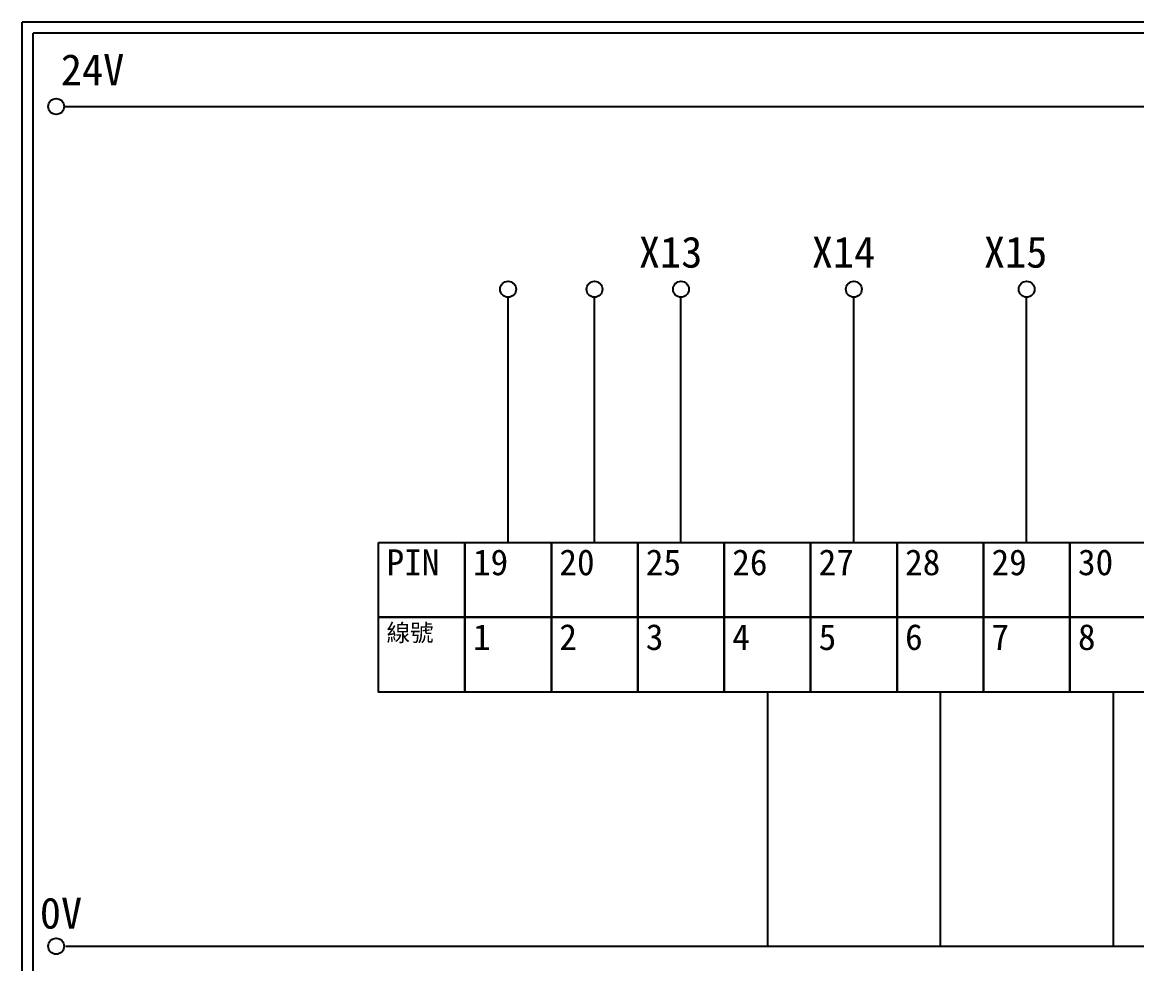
# Model space of a CAD drawing. Extents: x 627 to 914, y 3 to 207.
# Drawn here: x 627.2 to 756.3, y 97.9 to 207 of the extents above; entities that cross this region are included whole.
import ezdxf

# ---------------------------------------------------------------- set-up
doc = ezdxf.new("R2010")
doc.units = 0
doc.layers.get('0').update_dxf_attribs({"linetype": 'CONTINUOUS'})
doc.layers.add('圖框層', color=7, linetype='CONTINUOUS')
doc.layers.add('標尺寸層', color=3, linetype='CONTINUOUS')
doc.styles.add('STSL', font='kaiu.ttf')

msp = doc.modelspace()

# ---------------------------------------------------------------- linework, layer by layer
for p, q in [((683.46, 146.73), (683.46, 175.13)), ((693.47, 146.73), (693.47, 175.13)), ((703.48, 146.73), (703.48, 175.13)), ((723.5, 146.73), (723.5, 175.13)), ((743.52, 146.73), (743.52, 175.13))]:
    msp.add_line(p, q)
for points in [[(668.45, 146.73), (678.46, 146.73), (678.46, 138.07), (668.45, 138.07)], [(678.46, 146.73), (688.47, 146.73), (688.47, 138.07), (678.46, 138.07)], [(688.47, 146.73), (698.48, 146.73), (698.48, 138.07), (688.47, 138.07)], [(698.48, 146.73), (708.49, 146.73), (708.49, 138.07), (698.48, 138.07)], [(708.49, 146.73), (718.5, 146.73), (718.5, 138.07), (708.49, 138.07)], [(718.5, 146.73), (728.51, 146.73), (728.51, 138.07), (718.5, 138.07)], [(728.51, 146.73), (738.52, 146.73), (738.52, 138.07), (728.51, 138.07)], [(738.52, 146.73), (748.53, 146.73), (748.53, 138.07), (738.52, 138.07)], [(748.53, 146.73), (758.54, 146.73), (758.54, 138.07), (748.53, 138.07)], [(668.45, 138.07), (678.46, 138.07), (678.46, 129.4), (668.45, 129.4)], [(678.46, 138.07), (688.47, 138.07), (688.47, 129.4), (678.46, 129.4)], [(688.47, 138.07), (698.48, 138.07), (698.48, 129.4), (688.47, 129.4)], [(698.48, 138.07), (708.49, 138.07), (708.49, 129.4), (698.48, 129.4)], [(708.49, 138.07), (718.5, 138.07), (718.5, 129.4), (708.49, 129.4)], [(718.5, 138.07), (728.51, 138.07), (728.51, 129.4), (718.5, 129.4)], [(728.51, 138.07), (738.52, 138.07), (738.52, 129.4), (728.51, 129.4)], [(738.52, 138.07), (748.53, 138.07), (748.53, 129.4), (738.52, 129.4)], [(748.53, 138.07), (758.54, 138.07), (758.54, 129.4), (748.53, 129.4)]]:
    msp.add_lwpolyline(points, close=True)
at = {"layer": '圖框層', "color": 7}
for p, q in [((914.2, 206.97), (627.2, 206.97)), ((627.2, 3), (627.2, 206.97)), ((912.95, 205.72), (628.45, 205.72)), ((628.45, 4.25), (628.45, 205.72))]:
    msp.add_line(p, q, dxfattribs=at)
at = {"layer": '標尺寸層', "color": 7}
for p, q in [((632.04, 197.22), (909.63, 197.22)), ((632.25, 99.96), (910.12, 99.96))]:
    msp.add_line(p, q, dxfattribs=at)
at = {"layer": '標尺寸層'}
for p, q in [((713.49, 129.4), (713.49, 99.96)), ((733.51, 129.4), (733.51, 99.96)), ((753.53, 129.4), (753.53, 99.96))]:
    msp.add_line(p, q, dxfattribs=at)
at = {"layer": '標尺寸層', "color": 7}
for centre in [(631.12, 197.22), (683.46, 176.05), (693.47, 176.05), (703.48, 176.05), (723.5, 176.05), (743.52, 176.05), (631.12, 99.96)]:
    msp.add_circle(centre, 0.92, dxfattribs=at)

# ---------------------------------------------------------------- texts
at = {"width": 8.2913, "attachment_point": 1}
for s, insert, char_height in [('PIN', (669.38, 145.93), 3), ('19', (679.39, 145.93), 3), ('20', (689.4, 145.93), 3), ('25', (699.41, 145.93), 3), ('26', (709.42, 145.93), 3), ('27', (719.43, 145.93), 3), ('28', (729.44, 145.93), 3), ('29', (739.45, 145.93), 3), ('30', (749.46, 145.93), 3), ('{\\fPMingLiU|b0|i0|c136|p18;線號}', (669.38, 137.27), 2), ('1', (679.39, 137.27), 3), ('2', (689.4, 137.27), 3), ('3', (699.41, 137.27), 3), ('4', (709.42, 137.27), 3), ('5', (719.43, 137.27), 3), ('6', (729.44, 137.27), 3), ('7', (739.45, 137.27), 3), ('8', (749.46, 137.27), 3)]:
    msp.add_mtext(s, dxfattribs=dict(at, insert=insert, char_height=char_height))
at = {"layer": '圖框層', "color": 4, "style": 'STSL'}
for s, p in [('24V', (631.66, 199.68)), ('X13', (698.61, 178.55)), ('X14', (718.64, 178.55)), ('X15', (738.57, 178.55)), ('0V', (629.23, 102))]:
    msp.add_text(s, height=3.6, dxfattribs=at).set_placement(p)

doc.saveas('drawing.dxf')
